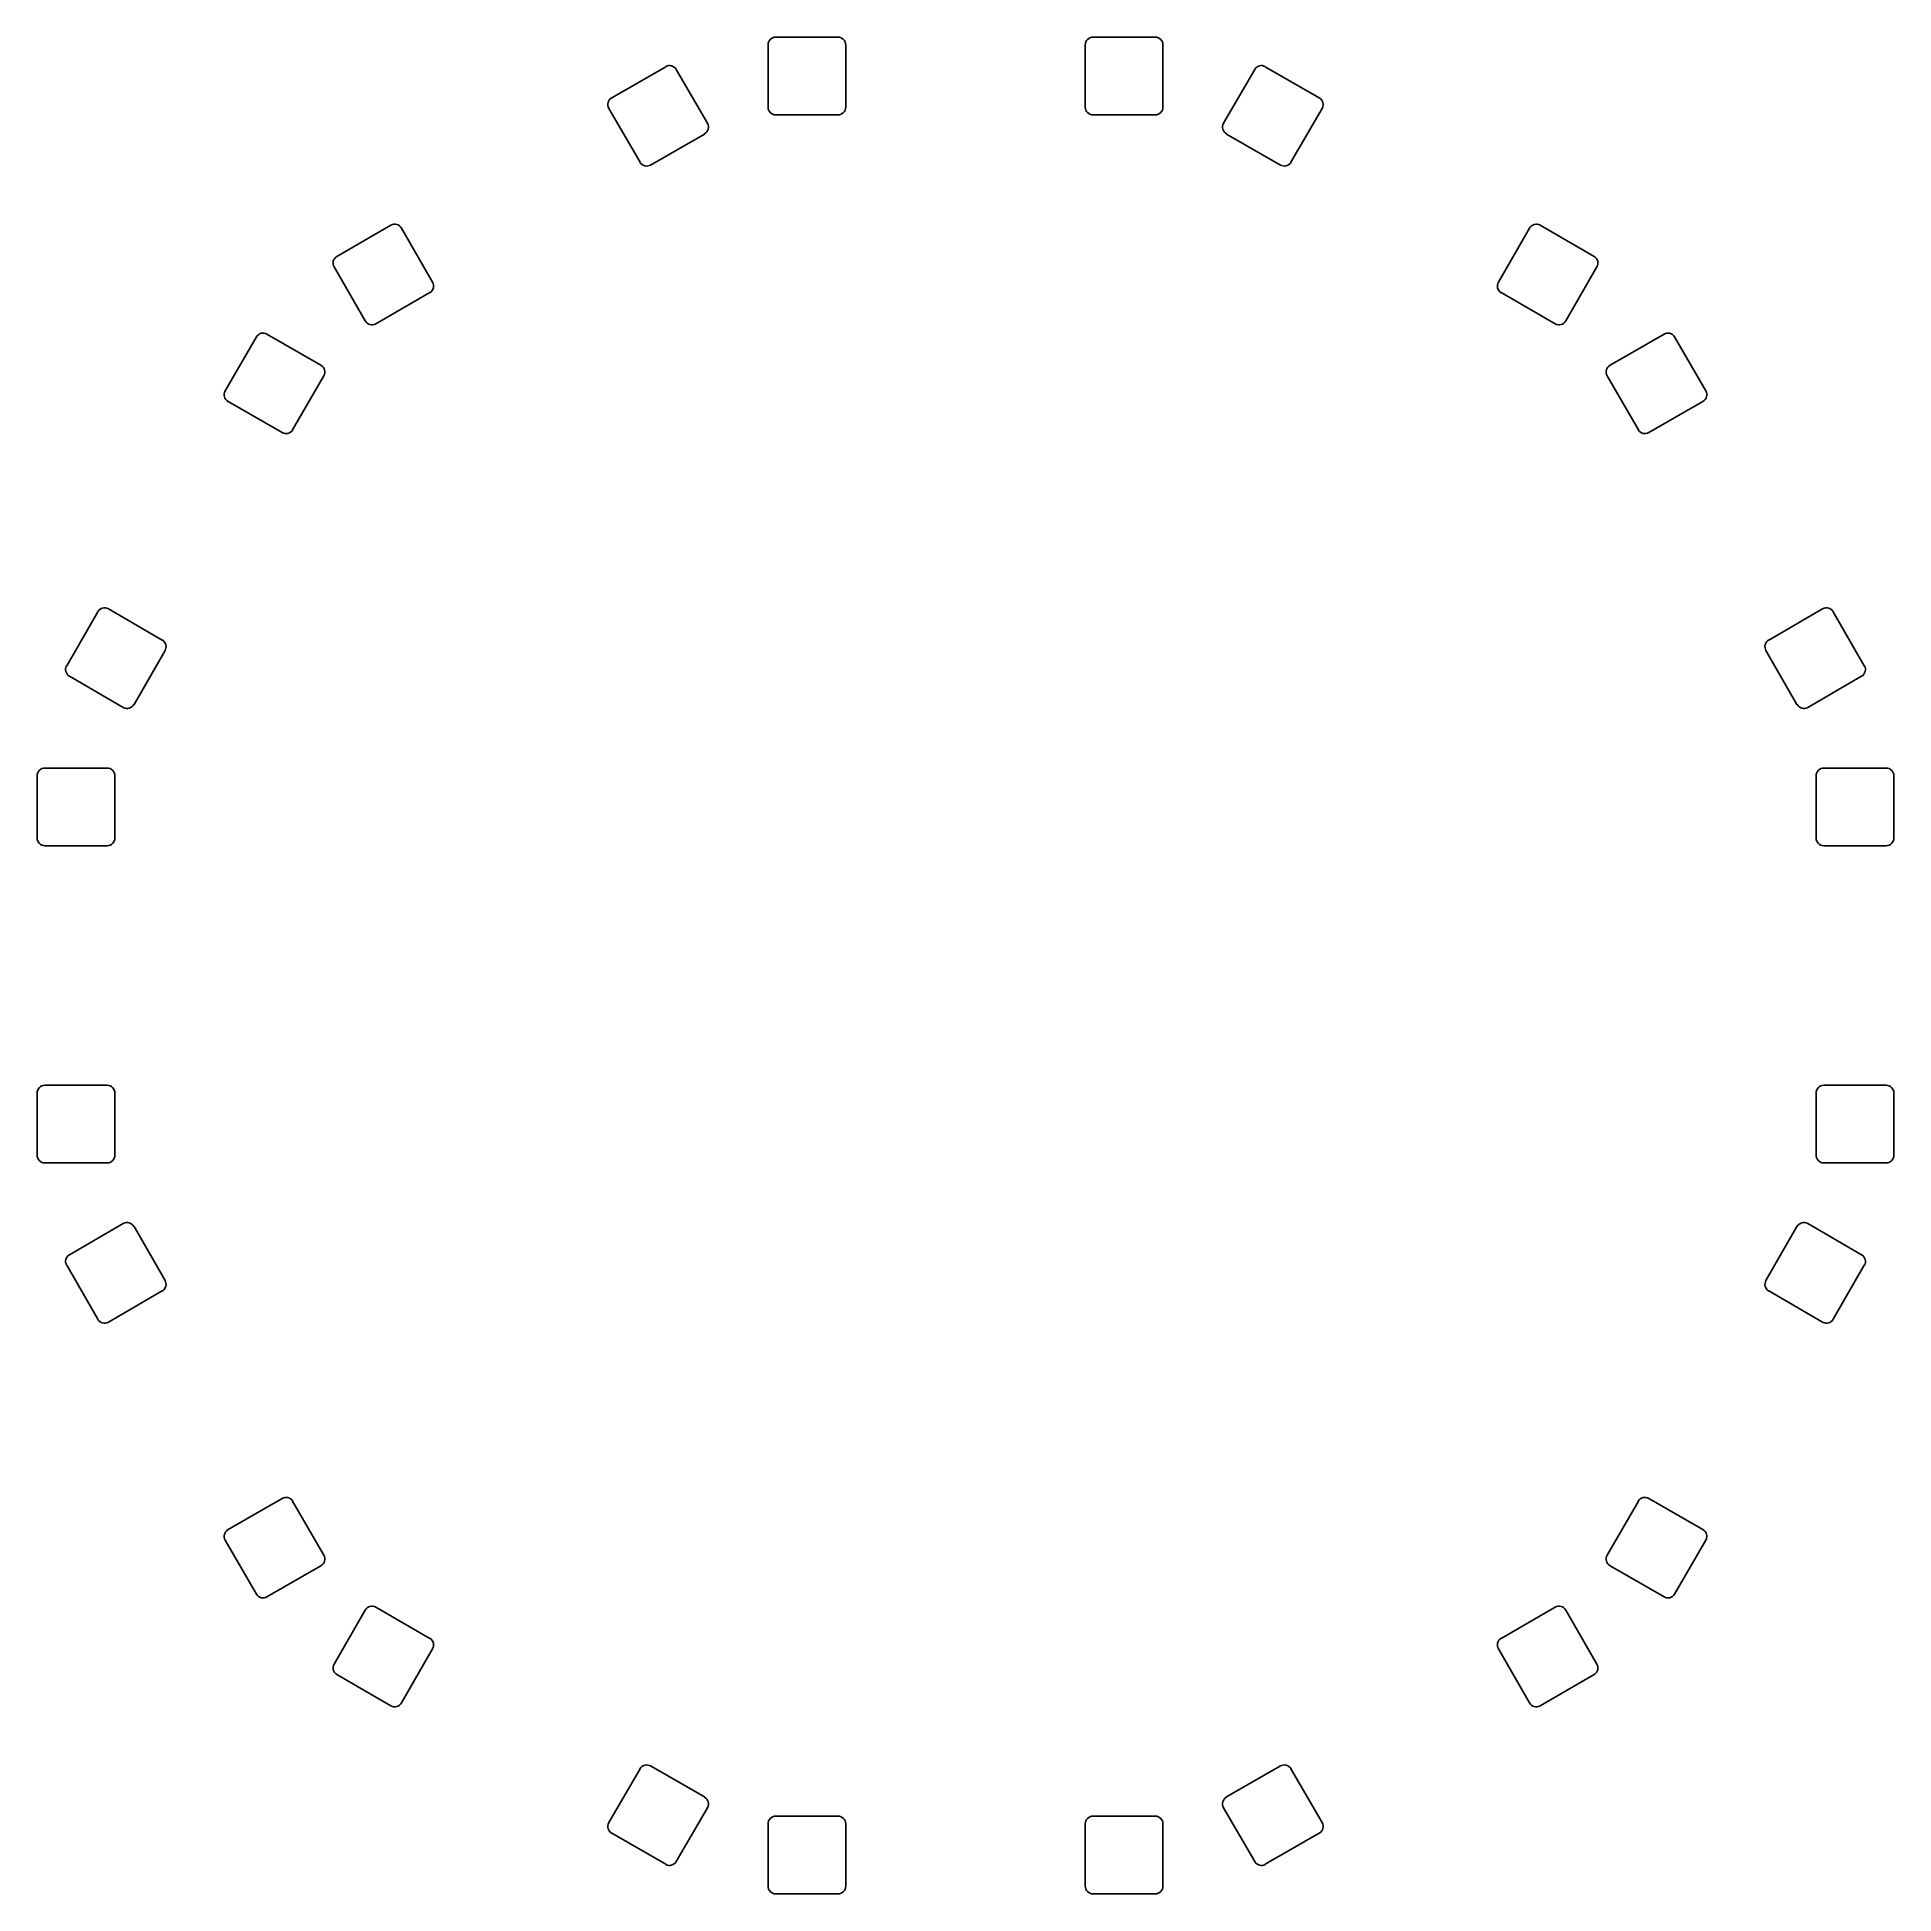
# Model space of a CAD drawing. Extents: x -60 to 60, y -60 to 60.
import ezdxf

# ---------------------------------------------------------------- set-up
doc = ezdxf.new("R2010")
doc.units = 0
doc.layers.add('MODELSKETCH_VISIBLE', color=7, linetype='CONTINUOUS')

msp = doc.modelspace()

# ---------------------------------------------------------------- linework, layer by layer
at = {"layer": 'MODELSKETCH_VISIBLE'}
for p, q in [((-12.2, 59.7), (-8.2, 59.7)), ((12.2, 59.7), (8.2, 59.7)), ((-12.7, 59.2), (-12.7, 55.2)), ((-7.7, 59.2), (-7.7, 55.2)), ((7.7, 59.2), (7.7, 55.2)), ((12.7, 59.2), (12.7, 55.2)), ((-19.28, 57.8), (-22.75, 55.8)), ((-18.6, 57.62), (-16.6, 54.16)), ((18.6, 57.62), (16.6, 54.16)), ((19.28, 57.8), (22.75, 55.8)), ((-22.93, 55.12), (-20.93, 51.66)), ((22.93, 55.12), (20.93, 51.66)), ((-12.2, 54.7), (-8.2, 54.7)), ((12.2, 54.7), (8.2, 54.7)), ((-16.78, 53.47), (-20.25, 51.47)), ((16.78, 53.47), (20.25, 51.47)), ((-40.42, 45.6), (-36.95, 47.6)), ((-36.27, 47.42), (-34.27, 43.95)), ((36.27, 47.42), (34.27, 43.95)), ((40.42, 45.6), (36.95, 47.6)), ((-40.6, 44.92), (-38.6, 41.45)), ((40.6, 44.92), (38.6, 41.45)), ((-37.92, 41.27), (-34.45, 43.27)), ((37.92, 41.27), (34.45, 43.27)), ((-44.92, 40.6), (-41.45, 38.6)), ((44.92, 40.6), (41.45, 38.6)), ((-45.6, 40.42), (-47.6, 36.95)), ((45.6, 40.42), (47.6, 36.95)), ((-41.27, 37.92), (-43.27, 34.45)), ((41.27, 37.92), (43.27, 34.45)), ((-47.42, 36.27), (-43.95, 34.27)), ((47.42, 36.27), (43.95, 34.27)), ((-57.8, 19.28), (-55.8, 22.75)), ((-55.12, 22.93), (-51.66, 20.93)), ((55.12, 22.93), (51.66, 20.93)), ((57.8, 19.28), (55.8, 22.75)), ((-53.47, 16.78), (-51.47, 20.25)), ((53.47, 16.78), (51.47, 20.25)), ((-57.62, 18.6), (-54.16, 16.6)), ((57.62, 18.6), (54.16, 16.6)), ((-59.7, 12.2), (-59.7, 8.2)), ((-59.2, 12.7), (-55.2, 12.7)), ((-54.7, 12.2), (-54.7, 8.2)), ((54.7, 12.2), (54.7, 8.2)), ((59.2, 12.7), (55.2, 12.7)), ((59.7, 12.2), (59.7, 8.2)), ((-59.2, 7.7), (-55.2, 7.7)), ((59.2, 7.7), (55.2, 7.7)), ((-59.7, -12.2), (-59.7, -8.2)), ((-59.2, -7.7), (-55.2, -7.7)), ((-54.7, -12.2), (-54.7, -8.2)), ((54.7, -12.2), (54.7, -8.2)), ((59.2, -7.7), (55.2, -7.7)), ((59.7, -12.2), (59.7, -8.2)), ((-59.2, -12.7), (-55.2, -12.7)), ((59.2, -12.7), (55.2, -12.7)), ((-57.62, -18.6), (-54.16, -16.6)), ((57.62, -18.6), (54.16, -16.6)), ((-53.47, -16.78), (-51.47, -20.25)), ((53.47, -16.78), (51.47, -20.25)), ((-57.8, -19.28), (-55.8, -22.75)), ((57.8, -19.28), (55.8, -22.75)), ((-55.12, -22.93), (-51.66, -20.93)), ((55.12, -22.93), (51.66, -20.93)), ((-47.42, -36.27), (-43.95, -34.27)), ((-41.27, -37.92), (-43.27, -34.45)), ((41.27, -37.92), (43.27, -34.45)), ((47.42, -36.27), (43.95, -34.27)), ((-45.6, -40.42), (-47.6, -36.95)), ((45.6, -40.42), (47.6, -36.95)), ((-44.92, -40.6), (-41.45, -38.6)), ((44.92, -40.6), (41.45, -38.6)), ((-40.6, -44.92), (-38.6, -41.45)), ((-37.92, -41.27), (-34.45, -43.27)), ((37.92, -41.27), (34.45, -43.27)), ((40.6, -44.92), (38.6, -41.45)), ((-36.27, -47.42), (-34.27, -43.95)), ((36.27, -47.42), (34.27, -43.95)), ((-40.42, -45.6), (-36.95, -47.6)), ((40.42, -45.6), (36.95, -47.6)), ((-22.93, -55.12), (-20.93, -51.66)), ((-16.78, -53.47), (-20.25, -51.47)), ((16.78, -53.47), (20.25, -51.47)), ((22.93, -55.12), (20.93, -51.66)), ((-18.6, -57.62), (-16.6, -54.16)), ((-12.2, -54.7), (-8.2, -54.7)), ((12.2, -54.7), (8.2, -54.7)), ((18.6, -57.62), (16.6, -54.16)), ((-19.28, -57.8), (-22.75, -55.8)), ((-12.7, -59.2), (-12.7, -55.2)), ((-7.7, -59.2), (-7.7, -55.2)), ((7.7, -59.2), (7.7, -55.2)), ((12.7, -59.2), (12.7, -55.2)), ((19.28, -57.8), (22.75, -55.8)), ((-12.2, -59.7), (-8.2, -59.7)), ((12.2, -59.7), (8.2, -59.7))]:
    msp.add_line(p, q, dxfattribs=at)
for centre, start, end in [((-12.2, 59.2), 90, 180), ((-8.2, 59.2), 0, 90), ((8.2, 59.2), 90, 180), ((12.2, 59.2), 0, 90), ((-19.03, 57.37), 30, 120), ((19.03, 57.37), 60, 150), ((-22.5, 55.37), 120, 210), ((-12.2, 55.2), 180, 270), ((-8.2, 55.2), 270, 0), ((8.2, 55.2), 180, 270), ((12.2, 55.2), 270, 0), ((22.5, 55.37), 330, 60), ((-17.03, 53.91), 300, 30), ((17.03, 53.91), 150, 240), ((-20.5, 51.91), 210, 300), ((20.5, 51.91), 240, 330), ((-36.7, 47.17), 30, 120), ((36.7, 47.17), 60, 150), ((-40.17, 45.17), 120, 210), ((40.17, 45.17), 330, 60), ((-34.7, 43.7), 300, 30), ((34.7, 43.7), 150, 240), ((-45.17, 40.17), 60, 150), ((-38.17, 41.7), 210, 300), ((38.17, 41.7), 240, 330), ((45.17, 40.17), 30, 120), ((-41.7, 38.17), 330, 60), ((41.7, 38.17), 120, 210), ((-47.17, 36.7), 150, 240), ((47.17, 36.7), 300, 30), ((-43.7, 34.7), 240, 330), ((43.7, 34.7), 210, 300), ((-55.37, 22.5), 60, 150), ((55.37, 22.5), 30, 120), ((-51.91, 20.5), 330, 60), ((51.91, 20.5), 120, 210), ((-57.37, 19.03), 150, 240), ((57.37, 19.03), 300, 30), ((-53.91, 17.03), 240, 330), ((53.91, 17.03), 210, 300), ((-59.2, 12.2), 90, 180), ((-55.2, 12.2), 0, 90), ((55.2, 12.2), 90, 180), ((59.2, 12.2), 0, 90), ((-59.2, 8.2), 180, 270), ((-55.2, 8.2), 270, 0), ((55.2, 8.2), 180, 270), ((59.2, 8.2), 270, 0), ((-59.2, -8.2), 90, 180), ((-55.2, -8.2), 0, 90), ((55.2, -8.2), 90, 180), ((59.2, -8.2), 0, 90), ((-59.2, -12.2), 180, 270), ((-55.2, -12.2), 270, 0), ((55.2, -12.2), 180, 270), ((59.2, -12.2), 270, 0), ((-53.91, -17.03), 30, 120), ((53.91, -17.03), 60, 150), ((-57.37, -19.03), 120, 210), ((57.37, -19.03), 330, 60), ((-51.91, -20.5), 300, 30), ((51.91, -20.5), 150, 240), ((-55.37, -22.5), 210, 300), ((55.37, -22.5), 240, 330), ((-43.7, -34.7), 30, 120), ((43.7, -34.7), 60, 150), ((-47.17, -36.7), 120, 210), ((47.17, -36.7), 330, 60), ((-41.7, -38.17), 300, 30), ((41.7, -38.17), 150, 240), ((-45.17, -40.17), 210, 300), ((45.17, -40.17), 240, 330), ((-38.17, -41.7), 60, 150), ((38.17, -41.7), 30, 120), ((-34.7, -43.7), 330, 60), ((34.7, -43.7), 120, 210), ((-40.17, -45.17), 150, 240), ((40.17, -45.17), 300, 30), ((-36.7, -47.17), 240, 330), ((36.7, -47.17), 210, 300), ((-20.5, -51.91), 60, 150), ((20.5, -51.91), 30, 120), ((-17.03, -53.91), 330, 60), ((17.03, -53.91), 120, 210), ((-12.2, -55.2), 90, 180), ((-8.2, -55.2), 0, 90), ((8.2, -55.2), 90, 180), ((12.2, -55.2), 0, 90), ((-22.5, -55.37), 150, 240), ((22.5, -55.37), 300, 30), ((-19.03, -57.37), 240, 330), ((19.03, -57.37), 210, 300), ((-12.2, -59.2), 180, 270), ((-8.2, -59.2), 270, 0), ((8.2, -59.2), 180, 270), ((12.2, -59.2), 270, 0)]:
    msp.add_arc(centre, 0.5, start, end, dxfattribs=at)

doc.saveas('drawing.dxf')
